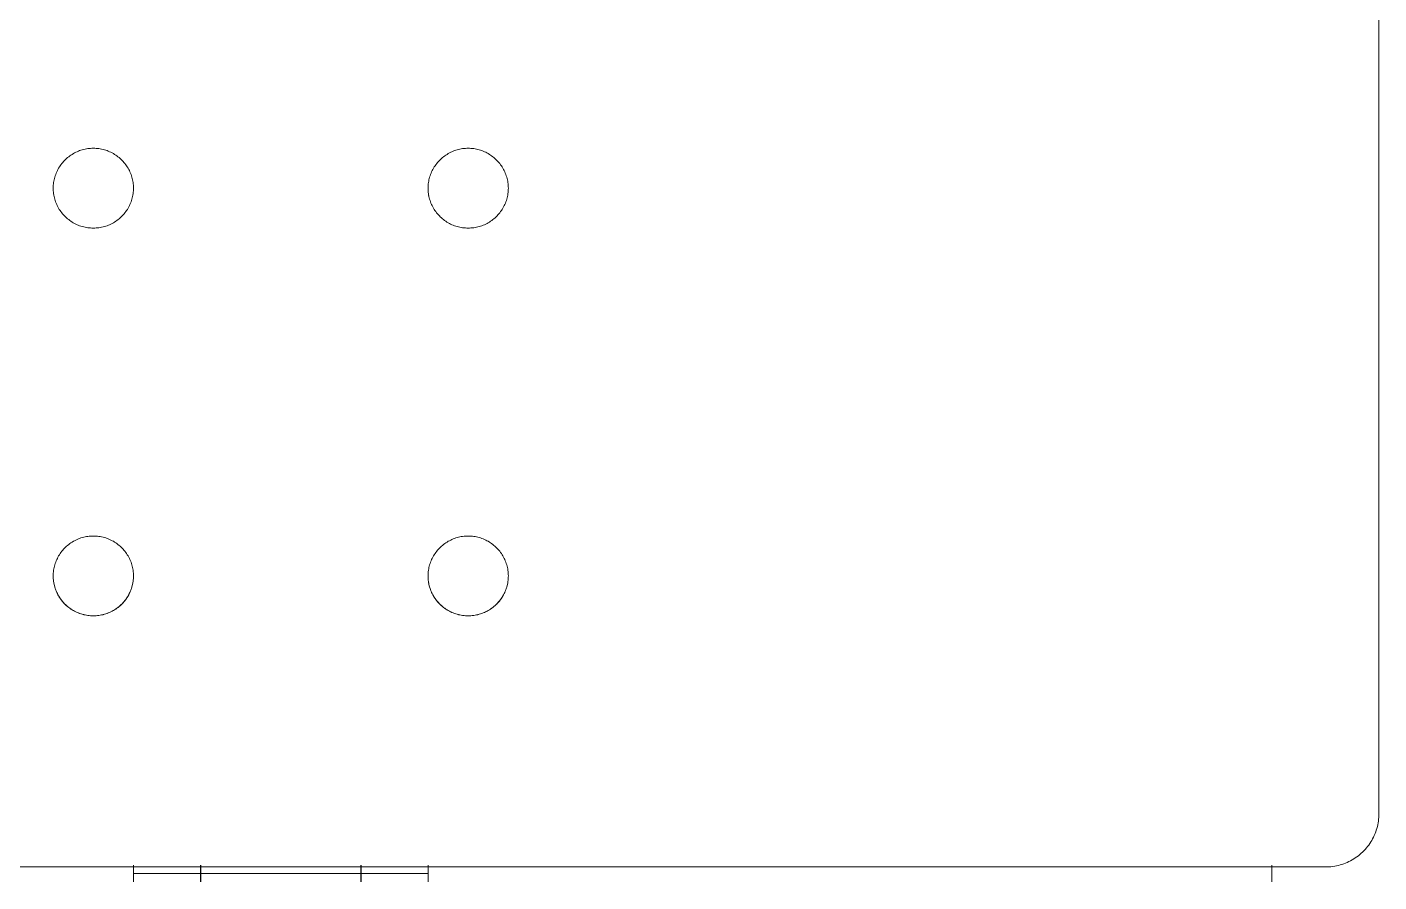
# Model space of a CAD drawing. Header units: millimetres. Extents: x -75 to 3710, y -20 to 2482.
# Drawn here: x 1625.4 to 1877.9, y 1181 to 1340.6 of the extents above; entities that cross this region are included whole.
import ezdxf

# ---------------------------------------------------------------- set-up
doc = ezdxf.new("R2010")
doc.units = ezdxf.units.MM
doc.layers.add('ZANO_R', color=7, linetype='Continuous', lineweight=0)

msp = doc.modelspace()

# ---------------------------------------------------------------- linework, layer by layer
at = {"layer": 'ZANO_R'}
for p, q in [((1877.89, 1352.55), (1877.89, 1193.79)), ((1636.26, 1317.85), (1636.51, 1317.9)), ((1636.51, 1317.9), (1636.77, 1317.94)), ((1636.77, 1317.94), (1637.03, 1317.97)), ((1637.03, 1317.97), (1637.29, 1317.99)), ((1637.29, 1317.99), (1637.55, 1318.01)), ((1637.55, 1318.01), (1637.81, 1318.01)), ((1637.81, 1318.01), (1638.07, 1318.01)), ((1638.07, 1318.01), (1638.33, 1317.99)), ((1638.33, 1317.99), (1638.59, 1317.97)), ((1638.59, 1317.97), (1638.84, 1317.94)), ((1638.84, 1317.94), (1639.1, 1317.9)), ((1639.1, 1317.9), (1639.36, 1317.85)), ((1706.51, 1317.9), (1706.26, 1317.85)), ((1706.77, 1317.94), (1706.51, 1317.9)), ((1707.03, 1317.97), (1706.77, 1317.94)), ((1707.29, 1317.99), (1707.03, 1317.97)), ((1707.55, 1318.01), (1707.29, 1317.99)), ((1707.81, 1318.01), (1707.55, 1318.01)), ((1708.07, 1318.01), (1707.81, 1318.01)), ((1708.33, 1317.99), (1708.07, 1318.01)), ((1708.59, 1317.97), (1708.33, 1317.99)), ((1708.84, 1317.94), (1708.59, 1317.97)), ((1709.1, 1317.9), (1708.84, 1317.94)), ((1709.36, 1317.85), (1709.1, 1317.9)), ((1631.92, 1315.16), (1632.08, 1315.36)), ((1632.08, 1315.36), (1632.26, 1315.56)), ((1632.26, 1315.56), (1632.43, 1315.75)), ((1632.43, 1315.75), (1632.62, 1315.93)), ((1632.62, 1315.93), (1632.81, 1316.11)), ((1632.81, 1316.11), (1633.01, 1316.28)), ((1633.01, 1316.28), (1633.21, 1316.44)), ((1633.21, 1316.44), (1633.42, 1316.6)), ((1633.42, 1316.6), (1633.63, 1316.74)), ((1633.63, 1316.74), (1633.85, 1316.88)), ((1633.85, 1316.88), (1634.07, 1317.02)), ((1634.07, 1317.02), (1634.3, 1317.14)), ((1634.3, 1317.14), (1634.53, 1317.26)), ((1634.53, 1317.26), (1634.77, 1317.37)), ((1634.77, 1317.37), (1635.01, 1317.47)), ((1635.01, 1317.47), (1635.25, 1317.57)), ((1635.25, 1317.57), (1635.5, 1317.65)), ((1635.5, 1317.65), (1635.75, 1317.73)), ((1635.75, 1317.73), (1636, 1317.79)), ((1636, 1317.79), (1636.26, 1317.85)), ((1639.36, 1317.85), (1639.61, 1317.79)), ((1639.61, 1317.79), (1639.86, 1317.73)), ((1639.86, 1317.73), (1640.11, 1317.65)), ((1640.11, 1317.65), (1640.36, 1317.57)), ((1640.36, 1317.57), (1640.6, 1317.47)), ((1640.6, 1317.47), (1640.84, 1317.37)), ((1640.84, 1317.37), (1641.08, 1317.26)), ((1641.08, 1317.26), (1641.31, 1317.14)), ((1641.31, 1317.14), (1641.54, 1317.02)), ((1641.54, 1317.02), (1641.76, 1316.88)), ((1641.76, 1316.88), (1641.98, 1316.74)), ((1641.98, 1316.74), (1642.19, 1316.6)), ((1642.19, 1316.6), (1642.4, 1316.44)), ((1642.4, 1316.44), (1642.61, 1316.28)), ((1642.61, 1316.28), (1642.8, 1316.11)), ((1642.8, 1316.11), (1642.99, 1315.93)), ((1642.99, 1315.93), (1643.18, 1315.75)), ((1643.18, 1315.75), (1643.36, 1315.56)), ((1643.36, 1315.56), (1643.53, 1315.36)), ((1643.53, 1315.36), (1643.69, 1315.16)), ((1702.08, 1315.36), (1701.92, 1315.16)), ((1702.26, 1315.56), (1702.08, 1315.36)), ((1702.43, 1315.75), (1702.26, 1315.56)), ((1702.62, 1315.93), (1702.43, 1315.75)), ((1702.81, 1316.11), (1702.62, 1315.93)), ((1703.01, 1316.28), (1702.81, 1316.11)), ((1703.21, 1316.44), (1703.01, 1316.28)), ((1703.42, 1316.6), (1703.21, 1316.44)), ((1703.63, 1316.74), (1703.42, 1316.6)), ((1703.85, 1316.88), (1703.63, 1316.74)), ((1704.07, 1317.02), (1703.85, 1316.88)), ((1704.3, 1317.14), (1704.07, 1317.02)), ((1704.54, 1317.26), (1704.3, 1317.14)), ((1704.77, 1317.37), (1704.54, 1317.26)), ((1705.01, 1317.47), (1704.77, 1317.37)), ((1705.25, 1317.57), (1705.01, 1317.47)), ((1705.5, 1317.65), (1705.25, 1317.57)), ((1705.75, 1317.73), (1705.5, 1317.65)), ((1706, 1317.79), (1705.75, 1317.73)), ((1706.26, 1317.85), (1706, 1317.79)), ((1709.61, 1317.79), (1709.36, 1317.85)), ((1709.86, 1317.73), (1709.61, 1317.79)), ((1710.11, 1317.65), (1709.86, 1317.73)), ((1710.36, 1317.57), (1710.11, 1317.65)), ((1710.6, 1317.47), (1710.36, 1317.57)), ((1710.84, 1317.37), (1710.6, 1317.47)), ((1711.08, 1317.26), (1710.84, 1317.37)), ((1711.31, 1317.14), (1711.08, 1317.26)), ((1711.54, 1317.02), (1711.31, 1317.14)), ((1711.76, 1316.88), (1711.54, 1317.02)), ((1711.98, 1316.74), (1711.76, 1316.88)), ((1712.19, 1316.6), (1711.98, 1316.74)), ((1712.4, 1316.44), (1712.19, 1316.6)), ((1712.61, 1316.28), (1712.4, 1316.44)), ((1712.8, 1316.11), (1712.61, 1316.28)), ((1712.99, 1315.93), (1712.8, 1316.11)), ((1713.18, 1315.75), (1712.99, 1315.93)), ((1713.36, 1315.56), (1713.18, 1315.75)), ((1713.53, 1315.36), (1713.36, 1315.56)), ((1713.69, 1315.16), (1713.53, 1315.36)), ((1630.61, 1312.63), (1630.69, 1312.88)), ((1630.69, 1312.88), (1630.78, 1313.12)), ((1630.78, 1313.12), (1630.87, 1313.37)), ((1630.87, 1313.37), (1630.97, 1313.61)), ((1630.97, 1313.61), (1631.09, 1313.84)), ((1631.09, 1313.84), (1631.2, 1314.07)), ((1631.2, 1314.07), (1631.33, 1314.3)), ((1631.33, 1314.3), (1631.47, 1314.52)), ((1631.47, 1314.52), (1631.61, 1314.74)), ((1631.61, 1314.74), (1631.76, 1314.95)), ((1631.76, 1314.95), (1631.92, 1315.16)), ((1643.69, 1315.16), (1643.85, 1314.95)), ((1643.85, 1314.95), (1644, 1314.74)), ((1644, 1314.74), (1644.15, 1314.52)), ((1644.15, 1314.52), (1644.28, 1314.3)), ((1644.28, 1314.3), (1644.41, 1314.07)), ((1644.41, 1314.07), (1644.53, 1313.84)), ((1644.53, 1313.84), (1644.64, 1313.61)), ((1644.64, 1313.61), (1644.74, 1313.37)), ((1644.74, 1313.37), (1644.84, 1313.12)), ((1644.84, 1313.12), (1644.92, 1312.88)), ((1644.92, 1312.88), (1645, 1312.63)), ((1700.69, 1312.88), (1700.61, 1312.63)), ((1700.78, 1313.12), (1700.69, 1312.88)), ((1700.87, 1313.37), (1700.78, 1313.12)), ((1700.97, 1313.61), (1700.87, 1313.37)), ((1701.09, 1313.84), (1700.97, 1313.61)), ((1701.2, 1314.07), (1701.09, 1313.84)), ((1701.33, 1314.3), (1701.2, 1314.07)), ((1701.47, 1314.52), (1701.33, 1314.3)), ((1701.61, 1314.74), (1701.47, 1314.52)), ((1701.76, 1314.95), (1701.61, 1314.74)), ((1701.92, 1315.16), (1701.76, 1314.95)), ((1713.85, 1314.95), (1713.69, 1315.16)), ((1714, 1314.74), (1713.85, 1314.95)), ((1714.15, 1314.52), (1714, 1314.74)), ((1714.28, 1314.3), (1714.15, 1314.52)), ((1714.41, 1314.07), (1714.28, 1314.3)), ((1714.53, 1313.84), (1714.41, 1314.07)), ((1714.64, 1313.61), (1714.53, 1313.84)), ((1714.74, 1313.37), (1714.64, 1313.61)), ((1714.84, 1313.12), (1714.74, 1313.37)), ((1714.92, 1312.88), (1714.84, 1313.12)), ((1715, 1312.63), (1714.92, 1312.88)), ((1630.31, 1310.84), (1630.33, 1311.1)), ((1630.31, 1310.58), (1630.31, 1310.84)), ((1630.31, 1310.31), (1630.31, 1310.58)), ((1630.33, 1310.05), (1630.31, 1310.31)), ((1630.33, 1311.1), (1630.35, 1311.35)), ((1630.35, 1311.35), (1630.39, 1311.61)), ((1630.39, 1311.61), (1630.43, 1311.87)), ((1630.43, 1311.87), (1630.48, 1312.13)), ((1630.48, 1312.13), (1630.54, 1312.38)), ((1630.54, 1312.38), (1630.61, 1312.63)), ((1645, 1312.63), (1645.07, 1312.38)), ((1645.07, 1312.38), (1645.13, 1312.13)), ((1645.13, 1312.13), (1645.18, 1311.87)), ((1645.18, 1311.87), (1645.23, 1311.61)), ((1645.23, 1311.61), (1645.26, 1311.35)), ((1645.26, 1311.35), (1645.28, 1311.1)), ((1645.28, 1311.1), (1645.3, 1310.84)), ((1645.3, 1310.31), (1645.29, 1310.05)), ((1645.3, 1310.84), (1645.31, 1310.58)), ((1645.31, 1310.58), (1645.3, 1310.31)), ((1700.33, 1311.1), (1700.31, 1310.84)), ((1700.31, 1310.84), (1700.31, 1310.58)), ((1700.31, 1310.31), (1700.31, 1310.58)), ((1700.33, 1310.05), (1700.31, 1310.31)), ((1700.35, 1311.35), (1700.33, 1311.1)), ((1700.39, 1311.61), (1700.35, 1311.35)), ((1700.43, 1311.87), (1700.39, 1311.61)), ((1700.48, 1312.13), (1700.43, 1311.87)), ((1700.54, 1312.38), (1700.48, 1312.13)), ((1700.61, 1312.63), (1700.54, 1312.38)), ((1715.07, 1312.38), (1715, 1312.63)), ((1715.13, 1312.13), (1715.07, 1312.38)), ((1715.18, 1311.87), (1715.13, 1312.13)), ((1715.23, 1311.61), (1715.18, 1311.87)), ((1715.26, 1311.35), (1715.23, 1311.61)), ((1715.28, 1311.1), (1715.26, 1311.35)), ((1715.3, 1310.84), (1715.28, 1311.1)), ((1715.3, 1310.31), (1715.29, 1310.05)), ((1715.31, 1310.58), (1715.3, 1310.84)), ((1715.31, 1310.58), (1715.3, 1310.31)), ((1630.35, 1309.79), (1630.33, 1310.05)), ((1630.38, 1309.53), (1630.35, 1309.79)), ((1630.42, 1309.28), (1630.38, 1309.53)), ((1630.43, 1309.22), (1630.4, 1309.39)), ((1630.47, 1309.02), (1630.42, 1309.28)), ((1630.53, 1308.77), (1630.47, 1309.02)), ((1630.6, 1308.51), (1630.53, 1308.77)), ((1630.68, 1308.26), (1630.6, 1308.51)), ((1630.76, 1308.02), (1630.68, 1308.26)), ((1630.86, 1307.77), (1630.76, 1308.02)), ((1630.96, 1307.53), (1630.86, 1307.77)), ((1644.76, 1307.77), (1644.65, 1307.53)), ((1644.85, 1308.02), (1644.76, 1307.77)), ((1644.93, 1308.26), (1644.85, 1308.02)), ((1645.01, 1308.51), (1644.93, 1308.26)), ((1645.08, 1308.77), (1645.01, 1308.51)), ((1645.14, 1309.02), (1645.08, 1308.77)), ((1645.19, 1309.28), (1645.14, 1309.02)), ((1645.21, 1309.39), (1645.18, 1309.22)), ((1645.23, 1309.53), (1645.19, 1309.28)), ((1645.26, 1309.79), (1645.23, 1309.53)), ((1645.29, 1310.05), (1645.26, 1309.79)), ((1700.35, 1309.79), (1700.33, 1310.05)), ((1700.38, 1309.53), (1700.35, 1309.79)), ((1700.42, 1309.28), (1700.38, 1309.53)), ((1700.4, 1309.39), (1700.43, 1309.22)), ((1700.47, 1309.02), (1700.42, 1309.28)), ((1700.53, 1308.77), (1700.47, 1309.02)), ((1700.6, 1308.51), (1700.53, 1308.77)), ((1700.68, 1308.26), (1700.6, 1308.51)), ((1700.76, 1308.02), (1700.68, 1308.26)), ((1700.86, 1307.77), (1700.76, 1308.02)), ((1700.96, 1307.53), (1700.86, 1307.77)), ((1714.76, 1307.77), (1714.65, 1307.53)), ((1714.85, 1308.02), (1714.76, 1307.77)), ((1714.93, 1308.26), (1714.85, 1308.02)), ((1715.01, 1308.51), (1714.93, 1308.26)), ((1715.08, 1308.77), (1715.01, 1308.51)), ((1715.14, 1309.02), (1715.08, 1308.77)), ((1715.19, 1309.28), (1715.14, 1309.02)), ((1715.18, 1309.22), (1715.21, 1309.39)), ((1715.23, 1309.53), (1715.19, 1309.28)), ((1715.26, 1309.79), (1715.23, 1309.53)), ((1715.29, 1310.05), (1715.26, 1309.79)), ((1631.07, 1307.3), (1630.96, 1307.53)), ((1631.19, 1307.06), (1631.07, 1307.3)), ((1631.32, 1306.84), (1631.19, 1307.06)), ((1631.45, 1306.61), (1631.32, 1306.84)), ((1631.6, 1306.39), (1631.45, 1306.61)), ((1631.75, 1306.18), (1631.6, 1306.39)), ((1631.9, 1305.97), (1631.75, 1306.18)), ((1632.07, 1305.77), (1631.9, 1305.97)), ((1632.24, 1305.57), (1632.07, 1305.77)), ((1632.42, 1305.38), (1632.24, 1305.57)), ((1632.6, 1305.2), (1632.42, 1305.38)), ((1643.19, 1305.38), (1643.01, 1305.2)), ((1643.37, 1305.57), (1643.19, 1305.38)), ((1643.54, 1305.77), (1643.37, 1305.57)), ((1643.71, 1305.97), (1643.54, 1305.77)), ((1643.87, 1306.18), (1643.71, 1305.97)), ((1644.02, 1306.39), (1643.87, 1306.18)), ((1644.16, 1306.61), (1644.02, 1306.39)), ((1644.3, 1306.84), (1644.16, 1306.61)), ((1644.42, 1307.06), (1644.3, 1306.84)), ((1644.54, 1307.3), (1644.42, 1307.06)), ((1644.65, 1307.53), (1644.54, 1307.3)), ((1701.07, 1307.3), (1700.96, 1307.53)), ((1701.19, 1307.06), (1701.07, 1307.3)), ((1701.32, 1306.84), (1701.19, 1307.06)), ((1701.45, 1306.61), (1701.32, 1306.84)), ((1701.6, 1306.39), (1701.45, 1306.61)), ((1701.75, 1306.18), (1701.6, 1306.39)), ((1701.9, 1305.97), (1701.75, 1306.18)), ((1702.07, 1305.77), (1701.9, 1305.97)), ((1702.24, 1305.57), (1702.07, 1305.77)), ((1702.42, 1305.38), (1702.24, 1305.57)), ((1702.6, 1305.2), (1702.42, 1305.38)), ((1713.19, 1305.38), (1713.01, 1305.2)), ((1713.37, 1305.57), (1713.19, 1305.38)), ((1713.54, 1305.77), (1713.37, 1305.57)), ((1713.71, 1305.97), (1713.54, 1305.77)), ((1713.87, 1306.18), (1713.71, 1305.97)), ((1714.02, 1306.39), (1713.87, 1306.18)), ((1714.16, 1306.61), (1714.02, 1306.39)), ((1714.3, 1306.84), (1714.16, 1306.61)), ((1714.42, 1307.06), (1714.3, 1306.84)), ((1714.54, 1307.3), (1714.42, 1307.06)), ((1714.65, 1307.53), (1714.54, 1307.3)), ((1632.8, 1305.02), (1632.6, 1305.2)), ((1632.99, 1304.85), (1632.8, 1305.02)), ((1633.2, 1304.69), (1632.99, 1304.85)), ((1633.41, 1304.53), (1633.2, 1304.69)), ((1633.62, 1304.38), (1633.41, 1304.53)), ((1633.84, 1304.24), (1633.62, 1304.38)), ((1634.06, 1304.1), (1633.84, 1304.24)), ((1634.29, 1303.98), (1634.06, 1304.1)), ((1634.52, 1303.86), (1634.29, 1303.98)), ((1634.76, 1303.75), (1634.52, 1303.86)), ((1635, 1303.65), (1634.76, 1303.75)), ((1635.25, 1303.56), (1635, 1303.65)), ((1635.49, 1303.47), (1635.25, 1303.56)), ((1635.74, 1303.39), (1635.49, 1303.47)), ((1636, 1303.33), (1635.74, 1303.39)), ((1636.25, 1303.27), (1636, 1303.33)), ((1636.51, 1303.22), (1636.25, 1303.27)), ((1636.77, 1303.18), (1636.51, 1303.22)), ((1637.02, 1303.15), (1636.77, 1303.18)), ((1637.28, 1303.13), (1637.02, 1303.15)), ((1637.55, 1303.11), (1637.28, 1303.13)), ((1637.81, 1303.11), (1637.55, 1303.11)), ((1638.07, 1303.11), (1637.81, 1303.11)), ((1638.33, 1303.13), (1638.07, 1303.11)), ((1638.59, 1303.15), (1638.33, 1303.13)), ((1638.85, 1303.18), (1638.59, 1303.15)), ((1639.11, 1303.22), (1638.85, 1303.18)), ((1639.36, 1303.27), (1639.11, 1303.22)), ((1639.62, 1303.33), (1639.36, 1303.27)), ((1639.87, 1303.39), (1639.62, 1303.33)), ((1640.12, 1303.47), (1639.87, 1303.39)), ((1640.37, 1303.56), (1640.12, 1303.47)), ((1640.61, 1303.65), (1640.37, 1303.56)), ((1640.85, 1303.75), (1640.61, 1303.65)), ((1641.09, 1303.86), (1640.85, 1303.75)), ((1641.32, 1303.98), (1641.09, 1303.86)), ((1641.55, 1304.1), (1641.32, 1303.98)), ((1641.77, 1304.24), (1641.55, 1304.1)), ((1641.99, 1304.38), (1641.77, 1304.24)), ((1642.21, 1304.53), (1641.99, 1304.38)), ((1642.42, 1304.69), (1642.21, 1304.53)), ((1642.62, 1304.85), (1642.42, 1304.69)), ((1642.82, 1305.02), (1642.62, 1304.85)), ((1643.01, 1305.2), (1642.82, 1305.02)), ((1702.8, 1305.02), (1702.6, 1305.2)), ((1702.99, 1304.85), (1702.8, 1305.02)), ((1703.2, 1304.69), (1702.99, 1304.85)), ((1703.41, 1304.53), (1703.2, 1304.69)), ((1703.62, 1304.38), (1703.41, 1304.53)), ((1703.84, 1304.24), (1703.62, 1304.38)), ((1704.06, 1304.1), (1703.84, 1304.24)), ((1704.29, 1303.98), (1704.06, 1304.1)), ((1704.52, 1303.86), (1704.29, 1303.98)), ((1704.76, 1303.75), (1704.52, 1303.86)), ((1705, 1303.65), (1704.76, 1303.75)), ((1705.25, 1303.56), (1705, 1303.65)), ((1705.49, 1303.47), (1705.25, 1303.56)), ((1705.74, 1303.39), (1705.49, 1303.47)), ((1706, 1303.33), (1705.74, 1303.39)), ((1706.25, 1303.27), (1706, 1303.33)), ((1706.51, 1303.22), (1706.25, 1303.27)), ((1706.77, 1303.18), (1706.51, 1303.22)), ((1707.02, 1303.15), (1706.77, 1303.18)), ((1707.28, 1303.13), (1707.02, 1303.15)), ((1707.55, 1303.11), (1707.28, 1303.13)), ((1707.81, 1303.11), (1707.55, 1303.11)), ((1708.07, 1303.11), (1707.81, 1303.11)), ((1708.33, 1303.13), (1708.07, 1303.11)), ((1708.59, 1303.15), (1708.33, 1303.13)), ((1708.85, 1303.18), (1708.59, 1303.15)), ((1709.11, 1303.22), (1708.85, 1303.18)), ((1709.36, 1303.27), (1709.11, 1303.22)), ((1709.62, 1303.33), (1709.36, 1303.27)), ((1709.87, 1303.39), (1709.62, 1303.33)), ((1710.12, 1303.47), (1709.87, 1303.39)), ((1710.37, 1303.56), (1710.12, 1303.47)), ((1710.61, 1303.65), (1710.37, 1303.56)), ((1710.85, 1303.75), (1710.61, 1303.65)), ((1711.09, 1303.86), (1710.85, 1303.75)), ((1711.32, 1303.98), (1711.09, 1303.86)), ((1711.55, 1304.1), (1711.32, 1303.98)), ((1711.77, 1304.24), (1711.55, 1304.1)), ((1711.99, 1304.38), (1711.77, 1304.24)), ((1712.21, 1304.53), (1711.99, 1304.38)), ((1712.42, 1304.69), (1712.21, 1304.53)), ((1712.62, 1304.85), (1712.42, 1304.69)), ((1712.82, 1305.02), (1712.62, 1304.85)), ((1713.01, 1305.2), (1712.82, 1305.02)), ((1634.07, 1244.63), (1634.3, 1244.75)), ((1634.3, 1244.75), (1634.53, 1244.87)), ((1634.53, 1244.87), (1634.77, 1244.98)), ((1634.77, 1244.98), (1635.01, 1245.08)), ((1635.01, 1245.08), (1635.25, 1245.17)), ((1635.25, 1245.17), (1635.5, 1245.26)), ((1635.5, 1245.26), (1635.75, 1245.33)), ((1635.75, 1245.33), (1636, 1245.4)), ((1636, 1245.4), (1636.26, 1245.46)), ((1636.26, 1245.46), (1636.51, 1245.51)), ((1636.51, 1245.51), (1636.77, 1245.55)), ((1636.77, 1245.55), (1637.03, 1245.58)), ((1637.03, 1245.58), (1637.29, 1245.6)), ((1637.29, 1245.6), (1637.55, 1245.62)), ((1637.55, 1245.62), (1637.81, 1245.62)), ((1637.81, 1245.62), (1638.07, 1245.62)), ((1638.07, 1245.62), (1638.33, 1245.6)), ((1638.33, 1245.6), (1638.59, 1245.58)), ((1638.59, 1245.58), (1638.84, 1245.55)), ((1638.84, 1245.55), (1639.1, 1245.51)), ((1639.1, 1245.51), (1639.36, 1245.46)), ((1639.36, 1245.46), (1639.61, 1245.4)), ((1639.61, 1245.4), (1639.86, 1245.33)), ((1639.86, 1245.33), (1640.11, 1245.26)), ((1640.11, 1245.26), (1640.36, 1245.17)), ((1640.36, 1245.17), (1640.6, 1245.08)), ((1640.6, 1245.08), (1640.84, 1244.98)), ((1640.84, 1244.98), (1641.08, 1244.87)), ((1641.08, 1244.87), (1641.31, 1244.75)), ((1641.31, 1244.75), (1641.54, 1244.63)), ((1704.3, 1244.75), (1704.07, 1244.63)), ((1704.54, 1244.87), (1704.3, 1244.75)), ((1704.77, 1244.98), (1704.54, 1244.87)), ((1705.01, 1245.08), (1704.77, 1244.98)), ((1705.25, 1245.17), (1705.01, 1245.08)), ((1705.5, 1245.26), (1705.25, 1245.17)), ((1705.75, 1245.33), (1705.5, 1245.26)), ((1706, 1245.4), (1705.75, 1245.33)), ((1706.26, 1245.46), (1706, 1245.4)), ((1706.51, 1245.51), (1706.26, 1245.46)), ((1706.77, 1245.55), (1706.51, 1245.51)), ((1707.03, 1245.58), (1706.77, 1245.55)), ((1707.29, 1245.6), (1707.03, 1245.58)), ((1707.55, 1245.62), (1707.29, 1245.6)), ((1707.81, 1245.62), (1707.55, 1245.62)), ((1708.07, 1245.62), (1707.81, 1245.62)), ((1708.33, 1245.6), (1708.07, 1245.62)), ((1708.59, 1245.58), (1708.33, 1245.6)), ((1708.84, 1245.55), (1708.59, 1245.58)), ((1709.1, 1245.51), (1708.84, 1245.55)), ((1709.36, 1245.46), (1709.1, 1245.51)), ((1709.61, 1245.4), (1709.36, 1245.46)), ((1709.86, 1245.33), (1709.61, 1245.4)), ((1710.11, 1245.26), (1709.86, 1245.33)), ((1710.36, 1245.17), (1710.11, 1245.26)), ((1710.6, 1245.08), (1710.36, 1245.17)), ((1710.84, 1244.98), (1710.6, 1245.08)), ((1711.08, 1244.87), (1710.84, 1244.98)), ((1711.31, 1244.75), (1711.08, 1244.87)), ((1711.54, 1244.63), (1711.31, 1244.75)), ((1631.33, 1241.91), (1631.47, 1242.13)), ((1631.47, 1242.13), (1631.61, 1242.35)), ((1631.61, 1242.35), (1631.76, 1242.56)), ((1631.76, 1242.56), (1631.92, 1242.77)), ((1631.92, 1242.77), (1632.08, 1242.97)), ((1632.08, 1242.97), (1632.26, 1243.16)), ((1632.26, 1243.16), (1632.43, 1243.35)), ((1632.43, 1243.35), (1632.62, 1243.54)), ((1632.62, 1243.54), (1632.81, 1243.71)), ((1632.81, 1243.71), (1633.01, 1243.88)), ((1633.01, 1243.88), (1633.21, 1244.05)), ((1633.21, 1244.05), (1633.42, 1244.2)), ((1633.42, 1244.2), (1633.63, 1244.35)), ((1633.63, 1244.35), (1633.85, 1244.49)), ((1633.85, 1244.49), (1634.07, 1244.63)), ((1641.54, 1244.63), (1641.76, 1244.49)), ((1641.76, 1244.49), (1641.98, 1244.35)), ((1641.98, 1244.35), (1642.19, 1244.2)), ((1642.19, 1244.2), (1642.4, 1244.05)), ((1642.4, 1244.05), (1642.61, 1243.88)), ((1642.61, 1243.88), (1642.8, 1243.71)), ((1642.8, 1243.71), (1642.99, 1243.54)), ((1642.99, 1243.54), (1643.18, 1243.35)), ((1643.18, 1243.35), (1643.36, 1243.16)), ((1643.36, 1243.16), (1643.53, 1242.97)), ((1643.53, 1242.97), (1643.69, 1242.77)), ((1643.69, 1242.77), (1643.85, 1242.56)), ((1643.85, 1242.56), (1644, 1242.35)), ((1644, 1242.35), (1644.15, 1242.13)), ((1644.15, 1242.13), (1644.28, 1241.91)), ((1701.47, 1242.13), (1701.33, 1241.91)), ((1701.61, 1242.35), (1701.47, 1242.13)), ((1701.76, 1242.56), (1701.61, 1242.35)), ((1701.92, 1242.77), (1701.76, 1242.56)), ((1702.08, 1242.97), (1701.92, 1242.77)), ((1702.26, 1243.16), (1702.08, 1242.97)), ((1702.43, 1243.35), (1702.26, 1243.16)), ((1702.62, 1243.54), (1702.43, 1243.35)), ((1702.81, 1243.71), (1702.62, 1243.54)), ((1703.01, 1243.88), (1702.81, 1243.71)), ((1703.21, 1244.05), (1703.01, 1243.88)), ((1703.42, 1244.2), (1703.21, 1244.05)), ((1703.63, 1244.35), (1703.42, 1244.2)), ((1703.85, 1244.49), (1703.63, 1244.35)), ((1704.07, 1244.63), (1703.85, 1244.49)), ((1711.76, 1244.49), (1711.54, 1244.63)), ((1711.98, 1244.35), (1711.76, 1244.49)), ((1712.19, 1244.2), (1711.98, 1244.35)), ((1712.4, 1244.05), (1712.19, 1244.2)), ((1712.61, 1243.88), (1712.4, 1244.05)), ((1712.8, 1243.71), (1712.61, 1243.88)), ((1712.99, 1243.54), (1712.8, 1243.71)), ((1713.18, 1243.35), (1712.99, 1243.54)), ((1713.36, 1243.16), (1713.18, 1243.35)), ((1713.53, 1242.97), (1713.36, 1243.16)), ((1713.69, 1242.77), (1713.53, 1242.97)), ((1713.85, 1242.56), (1713.69, 1242.77)), ((1714, 1242.35), (1713.85, 1242.56)), ((1714.15, 1242.13), (1714, 1242.35)), ((1714.28, 1241.91), (1714.15, 1242.13)), ((1630.43, 1239.48), (1630.48, 1239.73)), ((1630.48, 1239.73), (1630.54, 1239.99)), ((1630.54, 1239.99), (1630.61, 1240.24)), ((1630.61, 1240.24), (1630.69, 1240.49)), ((1630.69, 1240.49), (1630.78, 1240.73)), ((1630.78, 1240.73), (1630.87, 1240.97)), ((1630.87, 1240.97), (1630.97, 1241.21)), ((1630.97, 1241.21), (1631.09, 1241.45)), ((1631.09, 1241.45), (1631.2, 1241.68)), ((1631.2, 1241.68), (1631.33, 1241.91)), ((1644.28, 1241.91), (1644.41, 1241.68)), ((1644.41, 1241.68), (1644.53, 1241.45)), ((1644.53, 1241.45), (1644.64, 1241.21)), ((1644.64, 1241.21), (1644.74, 1240.97)), ((1644.74, 1240.97), (1644.84, 1240.73)), ((1644.84, 1240.73), (1644.92, 1240.49)), ((1644.92, 1240.49), (1645, 1240.24)), ((1645, 1240.24), (1645.07, 1239.99)), ((1645.07, 1239.99), (1645.13, 1239.73)), ((1645.13, 1239.73), (1645.18, 1239.48)), ((1700.48, 1239.73), (1700.43, 1239.48)), ((1700.54, 1239.99), (1700.48, 1239.73)), ((1700.61, 1240.24), (1700.54, 1239.99)), ((1700.69, 1240.49), (1700.61, 1240.24)), ((1700.78, 1240.73), (1700.69, 1240.49)), ((1700.87, 1240.97), (1700.78, 1240.73)), ((1700.97, 1241.21), (1700.87, 1240.97)), ((1701.09, 1241.45), (1700.97, 1241.21)), ((1701.2, 1241.68), (1701.09, 1241.45)), ((1701.33, 1241.91), (1701.2, 1241.68)), ((1714.41, 1241.68), (1714.28, 1241.91)), ((1714.53, 1241.45), (1714.41, 1241.68)), ((1714.64, 1241.21), (1714.53, 1241.45)), ((1714.74, 1240.97), (1714.64, 1241.21)), ((1714.84, 1240.73), (1714.74, 1240.97)), ((1714.92, 1240.49), (1714.84, 1240.73)), ((1715, 1240.24), (1714.92, 1240.49)), ((1715.07, 1239.99), (1715, 1240.24)), ((1715.13, 1239.73), (1715.07, 1239.99)), ((1715.18, 1239.48), (1715.13, 1239.73)), ((1630.31, 1238.44), (1630.33, 1238.7)), ((1630.31, 1238.18), (1630.31, 1238.44)), ((1630.31, 1237.92), (1630.31, 1238.18)), ((1630.33, 1237.66), (1630.31, 1237.92)), ((1630.33, 1238.7), (1630.35, 1238.96)), ((1630.35, 1237.4), (1630.33, 1237.66)), ((1630.35, 1238.96), (1630.39, 1239.22)), ((1630.38, 1237.14), (1630.35, 1237.4)), ((1630.42, 1236.88), (1630.38, 1237.14)), ((1630.39, 1239.22), (1630.43, 1239.48)), ((1645.18, 1239.48), (1645.23, 1239.22)), ((1645.23, 1237.14), (1645.19, 1236.88)), ((1645.23, 1239.22), (1645.26, 1238.96)), ((1645.26, 1237.4), (1645.23, 1237.14)), ((1645.26, 1238.96), (1645.28, 1238.7)), ((1645.29, 1237.66), (1645.26, 1237.4)), ((1645.28, 1238.7), (1645.3, 1238.44)), ((1645.3, 1237.92), (1645.29, 1237.66)), ((1645.3, 1238.44), (1645.31, 1238.18)), ((1645.31, 1238.18), (1645.3, 1237.92)), ((1700.33, 1238.7), (1700.31, 1238.44)), ((1700.31, 1238.44), (1700.31, 1238.18)), ((1700.31, 1237.92), (1700.31, 1238.18)), ((1700.33, 1237.66), (1700.31, 1237.92)), ((1700.35, 1238.96), (1700.33, 1238.7)), ((1700.35, 1237.4), (1700.33, 1237.66)), ((1700.39, 1239.22), (1700.35, 1238.96)), ((1700.38, 1237.14), (1700.35, 1237.4)), ((1700.42, 1236.88), (1700.38, 1237.14)), ((1700.43, 1239.48), (1700.39, 1239.22)), ((1715.23, 1239.22), (1715.18, 1239.48)), ((1715.23, 1237.14), (1715.19, 1236.88)), ((1715.26, 1238.96), (1715.23, 1239.22)), ((1715.26, 1237.4), (1715.23, 1237.14)), ((1715.28, 1238.7), (1715.26, 1238.96)), ((1715.29, 1237.66), (1715.26, 1237.4)), ((1715.3, 1238.44), (1715.28, 1238.7)), ((1715.3, 1237.92), (1715.29, 1237.66)), ((1715.31, 1238.18), (1715.3, 1238.44)), ((1715.31, 1238.18), (1715.3, 1237.92)), ((1630.43, 1236.83), (1630.4, 1237)), ((1630.47, 1236.63), (1630.42, 1236.88)), ((1630.48, 1236.57), (1630.43, 1236.83)), ((1630.53, 1236.37), (1630.47, 1236.63)), ((1630.54, 1236.32), (1630.48, 1236.57)), ((1630.6, 1236.12), (1630.53, 1236.37)), ((1630.61, 1236.07), (1630.54, 1236.32)), ((1630.68, 1235.87), (1630.6, 1236.12)), ((1630.69, 1235.82), (1630.61, 1236.07)), ((1630.76, 1235.62), (1630.68, 1235.87)), ((1630.78, 1235.58), (1630.69, 1235.82)), ((1630.86, 1235.38), (1630.76, 1235.62)), ((1630.87, 1235.34), (1630.78, 1235.58)), ((1630.96, 1235.14), (1630.86, 1235.38)), ((1630.98, 1235.1), (1630.87, 1235.34)), ((1631.07, 1234.9), (1630.96, 1235.14)), ((1631.09, 1234.87), (1630.98, 1235.1)), ((1631.19, 1234.67), (1631.07, 1234.9)), ((1631.21, 1234.63), (1631.09, 1234.87)), ((1631.32, 1234.44), (1631.19, 1234.67)), ((1631.34, 1234.41), (1631.21, 1234.63)), ((1644.4, 1234.63), (1644.28, 1234.41)), ((1644.42, 1234.67), (1644.3, 1234.44)), ((1644.52, 1234.87), (1644.4, 1234.63)), ((1644.54, 1234.9), (1644.42, 1234.67)), ((1644.63, 1235.1), (1644.52, 1234.87)), ((1644.65, 1235.14), (1644.54, 1234.9)), ((1644.74, 1235.34), (1644.63, 1235.1)), ((1644.76, 1235.38), (1644.65, 1235.14)), ((1644.83, 1235.58), (1644.74, 1235.34)), ((1644.85, 1235.62), (1644.76, 1235.38)), ((1644.92, 1235.82), (1644.83, 1235.58)), ((1644.93, 1235.87), (1644.85, 1235.62)), ((1645, 1236.07), (1644.92, 1235.82)), ((1645.01, 1236.12), (1644.93, 1235.87)), ((1645.07, 1236.32), (1645, 1236.07)), ((1645.08, 1236.37), (1645.01, 1236.12)), ((1645.13, 1236.57), (1645.07, 1236.32)), ((1645.14, 1236.63), (1645.08, 1236.37)), ((1645.18, 1236.83), (1645.13, 1236.57)), ((1645.19, 1236.88), (1645.14, 1236.63)), ((1645.21, 1237), (1645.18, 1236.83)), ((1700.4, 1237), (1700.43, 1236.83)), ((1700.47, 1236.63), (1700.42, 1236.88)), ((1700.48, 1236.57), (1700.43, 1236.83)), ((1700.53, 1236.37), (1700.47, 1236.63)), ((1700.54, 1236.32), (1700.48, 1236.57)), ((1700.6, 1236.12), (1700.53, 1236.37)), ((1700.61, 1236.07), (1700.54, 1236.32)), ((1700.68, 1235.87), (1700.6, 1236.12)), ((1700.69, 1235.82), (1700.61, 1236.07)), ((1700.76, 1235.62), (1700.68, 1235.87)), ((1700.78, 1235.58), (1700.69, 1235.82)), ((1700.86, 1235.38), (1700.76, 1235.62)), ((1700.87, 1235.34), (1700.78, 1235.58)), ((1700.96, 1235.14), (1700.86, 1235.38)), ((1700.98, 1235.1), (1700.87, 1235.34)), ((1701.07, 1234.9), (1700.96, 1235.14)), ((1701.09, 1234.87), (1700.98, 1235.1)), ((1701.19, 1234.67), (1701.07, 1234.9)), ((1701.21, 1234.63), (1701.09, 1234.87)), ((1701.32, 1234.44), (1701.19, 1234.67)), ((1701.34, 1234.41), (1701.21, 1234.63)), ((1714.4, 1234.63), (1714.28, 1234.41)), ((1714.42, 1234.67), (1714.3, 1234.44)), ((1714.52, 1234.87), (1714.4, 1234.63)), ((1714.54, 1234.9), (1714.42, 1234.67)), ((1714.63, 1235.1), (1714.52, 1234.87)), ((1714.65, 1235.14), (1714.54, 1234.9)), ((1714.74, 1235.34), (1714.63, 1235.1)), ((1714.76, 1235.38), (1714.65, 1235.14)), ((1714.83, 1235.58), (1714.74, 1235.34)), ((1714.85, 1235.62), (1714.76, 1235.38)), ((1714.92, 1235.82), (1714.83, 1235.58)), ((1714.93, 1235.87), (1714.85, 1235.62)), ((1715, 1236.07), (1714.92, 1235.82)), ((1715.01, 1236.12), (1714.93, 1235.87)), ((1715.07, 1236.32), (1715, 1236.07)), ((1715.08, 1236.37), (1715.01, 1236.12)), ((1715.13, 1236.57), (1715.07, 1236.32)), ((1715.14, 1236.63), (1715.08, 1236.37)), ((1715.18, 1236.83), (1715.13, 1236.57)), ((1715.19, 1236.88), (1715.14, 1236.63)), ((1715.18, 1236.83), (1715.21, 1237)), ((1631.45, 1234.22), (1631.32, 1234.44)), ((1631.47, 1234.19), (1631.34, 1234.41)), ((1631.6, 1234), (1631.45, 1234.22)), ((1631.62, 1233.97), (1631.47, 1234.19)), ((1631.75, 1233.79), (1631.6, 1234)), ((1631.77, 1233.76), (1631.62, 1233.97)), ((1631.9, 1233.58), (1631.75, 1233.79)), ((1631.93, 1233.55), (1631.77, 1233.76)), ((1632.07, 1233.38), (1631.9, 1233.58)), ((1632.09, 1233.35), (1631.93, 1233.55)), ((1632.24, 1233.18), (1632.07, 1233.38)), ((1632.26, 1233.16), (1632.09, 1233.35)), ((1632.42, 1232.99), (1632.24, 1233.18)), ((1632.44, 1232.97), (1632.26, 1233.16)), ((1632.6, 1232.81), (1632.42, 1232.99)), ((1632.63, 1232.79), (1632.44, 1232.97)), ((1632.8, 1232.63), (1632.6, 1232.81)), ((1632.82, 1232.61), (1632.63, 1232.79)), ((1632.99, 1232.46), (1632.8, 1232.63)), ((1633.01, 1232.44), (1632.82, 1232.61)), ((1633.2, 1232.29), (1632.99, 1232.46)), ((1633.22, 1232.28), (1633.01, 1232.44)), ((1633.41, 1232.14), (1633.2, 1232.29)), ((1633.43, 1232.12), (1633.22, 1232.28)), ((1633.62, 1231.99), (1633.41, 1232.14)), ((1633.64, 1231.98), (1633.43, 1232.12)), ((1642.19, 1232.12), (1641.97, 1231.98)), ((1642.21, 1232.14), (1641.99, 1231.99)), ((1642.4, 1232.28), (1642.19, 1232.12)), ((1642.42, 1232.29), (1642.21, 1232.14)), ((1642.6, 1232.44), (1642.4, 1232.28)), ((1642.62, 1232.46), (1642.42, 1232.29)), ((1642.8, 1232.61), (1642.6, 1232.44)), ((1642.82, 1232.63), (1642.62, 1232.46)), ((1642.99, 1232.79), (1642.8, 1232.61)), ((1643.01, 1232.81), (1642.82, 1232.63)), ((1643.17, 1232.97), (1642.99, 1232.79)), ((1643.19, 1232.99), (1643.01, 1232.81)), ((1643.35, 1233.16), (1643.17, 1232.97)), ((1643.37, 1233.18), (1643.19, 1232.99)), ((1643.52, 1233.35), (1643.35, 1233.16)), ((1643.54, 1233.38), (1643.37, 1233.18)), ((1643.69, 1233.55), (1643.52, 1233.35)), ((1643.71, 1233.58), (1643.54, 1233.38)), ((1643.85, 1233.76), (1643.69, 1233.55)), ((1643.87, 1233.79), (1643.71, 1233.58)), ((1644, 1233.97), (1643.85, 1233.76)), ((1644.02, 1234), (1643.87, 1233.79)), ((1644.14, 1234.19), (1644, 1233.97)), ((1644.16, 1234.22), (1644.02, 1234)), ((1644.28, 1234.41), (1644.14, 1234.19)), ((1644.3, 1234.44), (1644.16, 1234.22)), ((1701.45, 1234.22), (1701.32, 1234.44)), ((1701.47, 1234.19), (1701.34, 1234.41)), ((1701.6, 1234), (1701.45, 1234.22)), ((1701.62, 1233.97), (1701.47, 1234.19)), ((1701.75, 1233.79), (1701.6, 1234)), ((1701.77, 1233.76), (1701.62, 1233.97)), ((1701.9, 1233.58), (1701.75, 1233.79)), ((1701.93, 1233.55), (1701.77, 1233.76)), ((1702.07, 1233.38), (1701.9, 1233.58)), ((1702.09, 1233.35), (1701.93, 1233.55)), ((1702.24, 1233.18), (1702.07, 1233.38)), ((1702.26, 1233.16), (1702.09, 1233.35)), ((1702.42, 1232.99), (1702.24, 1233.18)), ((1702.44, 1232.97), (1702.26, 1233.16)), ((1702.6, 1232.81), (1702.42, 1232.99)), ((1702.63, 1232.79), (1702.44, 1232.97)), ((1702.8, 1232.63), (1702.6, 1232.81)), ((1702.82, 1232.61), (1702.63, 1232.79)), ((1702.99, 1232.46), (1702.8, 1232.63)), ((1703.01, 1232.44), (1702.82, 1232.61)), ((1703.2, 1232.29), (1702.99, 1232.46)), ((1703.22, 1232.28), (1703.01, 1232.44)), ((1703.41, 1232.14), (1703.2, 1232.29)), ((1703.43, 1232.12), (1703.22, 1232.28)), ((1703.62, 1231.99), (1703.41, 1232.14)), ((1703.64, 1231.98), (1703.43, 1232.12)), ((1712.19, 1232.12), (1711.97, 1231.98)), ((1712.21, 1232.14), (1711.99, 1231.99)), ((1712.4, 1232.28), (1712.19, 1232.12)), ((1712.42, 1232.29), (1712.21, 1232.14)), ((1712.6, 1232.44), (1712.4, 1232.28)), ((1712.62, 1232.46), (1712.42, 1232.29)), ((1712.8, 1232.61), (1712.6, 1232.44)), ((1712.82, 1232.63), (1712.62, 1232.46)), ((1712.99, 1232.79), (1712.8, 1232.61)), ((1713.01, 1232.81), (1712.82, 1232.63)), ((1713.17, 1232.97), (1712.99, 1232.79)), ((1713.19, 1232.99), (1713.01, 1232.81)), ((1713.35, 1233.16), (1713.17, 1232.97)), ((1713.37, 1233.18), (1713.19, 1232.99)), ((1713.52, 1233.35), (1713.35, 1233.16)), ((1713.54, 1233.38), (1713.37, 1233.18)), ((1713.69, 1233.55), (1713.52, 1233.35)), ((1713.71, 1233.58), (1713.54, 1233.38)), ((1713.85, 1233.76), (1713.69, 1233.55)), ((1713.87, 1233.79), (1713.71, 1233.58)), ((1714, 1233.97), (1713.85, 1233.76)), ((1714.02, 1234), (1713.87, 1233.79)), ((1714.14, 1234.19), (1714, 1233.97)), ((1714.16, 1234.22), (1714.02, 1234)), ((1714.28, 1234.41), (1714.14, 1234.19)), ((1714.3, 1234.44), (1714.16, 1234.22)), ((1633.84, 1231.85), (1633.62, 1231.99)), ((1633.86, 1231.83), (1633.64, 1231.98)), ((1634.06, 1231.71), (1633.84, 1231.85)), ((1634.08, 1231.7), (1633.86, 1231.83)), ((1634.29, 1231.59), (1634.06, 1231.71)), ((1634.31, 1231.58), (1634.08, 1231.7)), ((1634.52, 1231.47), (1634.29, 1231.59)), ((1634.54, 1231.46), (1634.31, 1231.58)), ((1634.76, 1231.36), (1634.52, 1231.47)), ((1634.78, 1231.35), (1634.54, 1231.46)), ((1635, 1231.26), (1634.76, 1231.36)), ((1635.02, 1231.25), (1634.78, 1231.35)), ((1635.25, 1231.16), (1635, 1231.26)), ((1635.26, 1231.16), (1635.02, 1231.25)), ((1635.49, 1231.08), (1635.25, 1231.16)), ((1635.51, 1231.08), (1635.26, 1231.16)), ((1635.74, 1231), (1635.49, 1231.08)), ((1635.75, 1231), (1635.51, 1231.08)), ((1636, 1230.94), (1635.74, 1231)), ((1636.01, 1230.93), (1635.75, 1231)), ((1636.25, 1230.88), (1636, 1230.94)), ((1636.26, 1230.88), (1636.01, 1230.93)), ((1636.51, 1230.83), (1636.25, 1230.88)), ((1636.51, 1230.83), (1636.26, 1230.88)), ((1636.77, 1230.79), (1636.51, 1230.83)), ((1636.77, 1230.79), (1636.51, 1230.83)), ((1637.03, 1230.76), (1636.77, 1230.79)), ((1637.02, 1230.76), (1636.77, 1230.79)), ((1637.28, 1230.73), (1637.02, 1230.76)), ((1637.29, 1230.73), (1637.03, 1230.76)), ((1637.55, 1230.72), (1637.28, 1230.73)), ((1637.55, 1230.72), (1637.29, 1230.73)), ((1637.81, 1230.72), (1637.55, 1230.72)), ((1637.81, 1230.72), (1637.55, 1230.72)), ((1638.07, 1230.72), (1637.81, 1230.72)), ((1638.07, 1230.72), (1637.81, 1230.72)), ((1638.33, 1230.73), (1638.07, 1230.72)), ((1638.33, 1230.73), (1638.07, 1230.72)), ((1638.58, 1230.76), (1638.33, 1230.73)), ((1638.59, 1230.76), (1638.33, 1230.73)), ((1638.84, 1230.79), (1638.58, 1230.76)), ((1638.85, 1230.79), (1638.59, 1230.76)), ((1639.1, 1230.83), (1638.84, 1230.79)), ((1639.11, 1230.83), (1638.85, 1230.79)), ((1639.35, 1230.88), (1639.1, 1230.83)), ((1639.36, 1230.88), (1639.11, 1230.83)), ((1639.61, 1230.93), (1639.35, 1230.88)), ((1639.62, 1230.94), (1639.36, 1230.88)), ((1639.86, 1231), (1639.61, 1230.93)), ((1639.87, 1231), (1639.62, 1230.94)), ((1640.11, 1231.08), (1639.86, 1231)), ((1640.12, 1231.08), (1639.87, 1231)), ((1640.35, 1231.16), (1640.11, 1231.08)), ((1640.37, 1231.16), (1640.12, 1231.08)), ((1640.6, 1231.25), (1640.35, 1231.16)), ((1640.61, 1231.26), (1640.37, 1231.16)), ((1640.84, 1231.35), (1640.6, 1231.25)), ((1640.85, 1231.36), (1640.61, 1231.26)), ((1641.07, 1231.46), (1640.84, 1231.35)), ((1641.09, 1231.47), (1640.85, 1231.36)), ((1641.3, 1231.58), (1641.07, 1231.46)), ((1641.32, 1231.59), (1641.09, 1231.47)), ((1641.53, 1231.7), (1641.3, 1231.58)), ((1641.55, 1231.71), (1641.32, 1231.59)), ((1641.76, 1231.83), (1641.53, 1231.7)), ((1641.77, 1231.85), (1641.55, 1231.71)), ((1641.97, 1231.98), (1641.76, 1231.83)), ((1641.99, 1231.99), (1641.77, 1231.85)), ((1703.84, 1231.85), (1703.62, 1231.99)), ((1703.86, 1231.83), (1703.64, 1231.98)), ((1704.06, 1231.71), (1703.84, 1231.85)), ((1704.08, 1231.7), (1703.86, 1231.83)), ((1704.29, 1231.59), (1704.06, 1231.71)), ((1704.31, 1231.58), (1704.08, 1231.7)), ((1704.52, 1231.47), (1704.29, 1231.59)), ((1704.54, 1231.46), (1704.31, 1231.58)), ((1704.76, 1231.36), (1704.52, 1231.47)), ((1704.78, 1231.35), (1704.54, 1231.46)), ((1705, 1231.26), (1704.76, 1231.36)), ((1705.02, 1231.25), (1704.78, 1231.35)), ((1705.25, 1231.16), (1705, 1231.26)), ((1705.26, 1231.16), (1705.02, 1231.25)), ((1705.49, 1231.08), (1705.25, 1231.16)), ((1705.51, 1231.08), (1705.26, 1231.16)), ((1705.74, 1231), (1705.49, 1231.08)), ((1705.75, 1231), (1705.51, 1231.08)), ((1706, 1230.94), (1705.74, 1231)), ((1706.01, 1230.93), (1705.75, 1231)), ((1706.25, 1230.88), (1706, 1230.94)), ((1706.26, 1230.88), (1706.01, 1230.93)), ((1706.51, 1230.83), (1706.25, 1230.88)), ((1706.51, 1230.83), (1706.26, 1230.88)), ((1706.77, 1230.79), (1706.51, 1230.83)), ((1706.77, 1230.79), (1706.51, 1230.83)), ((1707.03, 1230.76), (1706.77, 1230.79)), ((1707.02, 1230.76), (1706.77, 1230.79)), ((1707.28, 1230.73), (1707.02, 1230.76)), ((1707.29, 1230.73), (1707.03, 1230.76)), ((1707.55, 1230.72), (1707.28, 1230.73)), ((1707.55, 1230.72), (1707.29, 1230.73)), ((1707.81, 1230.72), (1707.55, 1230.72)), ((1707.81, 1230.72), (1707.55, 1230.72)), ((1708.07, 1230.72), (1707.81, 1230.72)), ((1708.07, 1230.72), (1707.81, 1230.72)), ((1708.33, 1230.73), (1708.07, 1230.72)), ((1708.33, 1230.73), (1708.07, 1230.72)), ((1708.58, 1230.76), (1708.33, 1230.73)), ((1708.59, 1230.76), (1708.33, 1230.73)), ((1708.84, 1230.79), (1708.58, 1230.76)), ((1708.85, 1230.79), (1708.59, 1230.76)), ((1709.1, 1230.83), (1708.84, 1230.79)), ((1709.11, 1230.83), (1708.85, 1230.79)), ((1709.35, 1230.88), (1709.1, 1230.83)), ((1709.36, 1230.88), (1709.11, 1230.83)), ((1709.61, 1230.93), (1709.35, 1230.88)), ((1709.62, 1230.94), (1709.36, 1230.88)), ((1709.86, 1231), (1709.61, 1230.93)), ((1709.87, 1231), (1709.62, 1230.94)), ((1710.11, 1231.08), (1709.86, 1231)), ((1710.12, 1231.08), (1709.87, 1231)), ((1710.35, 1231.16), (1710.11, 1231.08)), ((1710.37, 1231.16), (1710.12, 1231.08)), ((1710.6, 1231.25), (1710.35, 1231.16)), ((1710.61, 1231.26), (1710.37, 1231.16)), ((1710.84, 1231.35), (1710.6, 1231.25)), ((1710.85, 1231.36), (1710.61, 1231.26)), ((1711.07, 1231.46), (1710.84, 1231.35)), ((1711.09, 1231.47), (1710.85, 1231.36)), ((1711.3, 1231.58), (1711.07, 1231.46)), ((1711.32, 1231.59), (1711.09, 1231.47)), ((1711.53, 1231.7), (1711.3, 1231.58)), ((1711.55, 1231.71), (1711.32, 1231.59)), ((1711.76, 1231.83), (1711.53, 1231.7)), ((1711.77, 1231.85), (1711.55, 1231.71)), ((1711.97, 1231.98), (1711.76, 1231.83)), ((1711.99, 1231.99), (1711.77, 1231.85)), ((1877.66, 1191.71), (1877.59, 1191.37)), ((1877.73, 1192.05), (1877.66, 1191.71)), ((1877.79, 1192.4), (1877.73, 1192.05)), ((1877.83, 1192.74), (1877.79, 1192.4)), ((1877.86, 1193.09), (1877.83, 1192.74)), ((1877.88, 1193.44), (1877.86, 1193.09)), ((1877.89, 1193.79), (1877.88, 1193.44)), ((1876.71, 1189.1), (1876.54, 1188.8)), ((1876.87, 1189.41), (1876.71, 1189.1)), ((1877.02, 1189.73), (1876.87, 1189.41)), ((1877.15, 1190.05), (1877.02, 1189.73)), ((1877.28, 1190.37), (1877.15, 1190.05)), ((1877.39, 1190.7), (1877.28, 1190.37)), ((1877.49, 1191.04), (1877.39, 1190.7)), ((1877.59, 1191.37), (1877.49, 1191.04)), ((1874.83, 1186.61), (1874.57, 1186.38)), ((1875.07, 1186.86), (1874.83, 1186.61)), ((1875.31, 1187.11), (1875.07, 1186.86)), ((1875.54, 1187.38), (1875.31, 1187.11)), ((1875.76, 1187.65), (1875.54, 1187.38)), ((1875.97, 1187.92), (1875.76, 1187.65)), ((1876.17, 1188.21), (1875.97, 1187.92)), ((1876.36, 1188.5), (1876.17, 1188.21)), ((1876.54, 1188.8), (1876.36, 1188.5)), ((1645.31, 1182.6), (1645.31, 1184.16)), ((1657.81, 1184.16), (1657.81, 1182.6)), ((1657.81, 1184.16), (1657.81, 1182.6)), ((1657.88, 1184.16), (1657.87, 1182.6)), ((1687.73, 1184.16), (1687.74, 1182.6)), ((1687.81, 1184.16), (1687.81, 1182.6)), ((1687.81, 1184.16), (1687.81, 1182.6)), ((1700.31, 1182.6), (1700.31, 1184.16)), ((1857.88, 1181.03), (1857.88, 1184.16)), ((1870.3, 1184.12), (1869.96, 1184.04)), ((1870.64, 1184.21), (1870.3, 1184.12)), ((1870.97, 1184.31), (1870.64, 1184.21)), ((1871.3, 1184.42), (1870.97, 1184.31)), ((1871.63, 1184.55), (1871.3, 1184.42)), ((1871.95, 1184.68), (1871.63, 1184.55)), ((1872.26, 1184.83), (1871.95, 1184.68)), ((1872.57, 1184.99), (1872.26, 1184.83)), ((1872.88, 1185.15), (1872.57, 1184.99)), ((1873.18, 1185.33), (1872.88, 1185.15)), ((1873.47, 1185.52), (1873.18, 1185.33)), ((1873.76, 1185.72), (1873.47, 1185.52)), ((1874.04, 1185.93), (1873.76, 1185.72)), ((1874.31, 1186.15), (1874.04, 1185.93)), ((1874.57, 1186.38), (1874.31, 1186.15)), ((1867.89, 1183.83), (1577.89, 1183.83)), ((1651.86, 1182.6), (1645.31, 1182.6)), ((1645.31, 1182.6), (1645.31, 1181.03)), ((1656.71, 1182.6), (1651.86, 1182.6)), ((1657.81, 1182.6), (1656.71, 1182.6)), ((1657.87, 1182.6), (1657.81, 1182.6)), ((1657.81, 1182.6), (1657.81, 1182.6)), ((1657.81, 1181.03), (1657.81, 1182.6)), ((1657.81, 1181.03), (1657.81, 1182.6)), ((1657.88, 1181.03), (1657.87, 1182.6)), ((1672.81, 1182.6), (1657.87, 1182.6)), ((1687.74, 1182.6), (1672.81, 1182.6)), ((1687.73, 1181.03), (1687.74, 1182.6)), ((1687.81, 1182.6), (1687.74, 1182.6)), ((1687.81, 1182.6), (1687.81, 1182.6)), ((1688.9, 1182.6), (1687.81, 1182.6)), ((1687.81, 1181.03), (1687.81, 1182.6)), ((1687.81, 1181.03), (1687.81, 1182.6)), ((1693.75, 1182.6), (1688.9, 1182.6)), ((1700.31, 1182.6), (1693.75, 1182.6)), ((1700.31, 1182.6), (1700.31, 1181.03)), ((1868.23, 1183.83), (1867.89, 1183.83)), ((1868.58, 1183.85), (1868.23, 1183.83)), ((1868.93, 1183.88), (1868.58, 1183.85)), ((1869.28, 1183.92), (1868.93, 1183.88)), ((1869.62, 1183.97), (1869.28, 1183.92)), ((1869.96, 1184.04), (1869.62, 1183.97))]:
    msp.add_line(p, q, dxfattribs=at)

doc.saveas('drawing.dxf')
